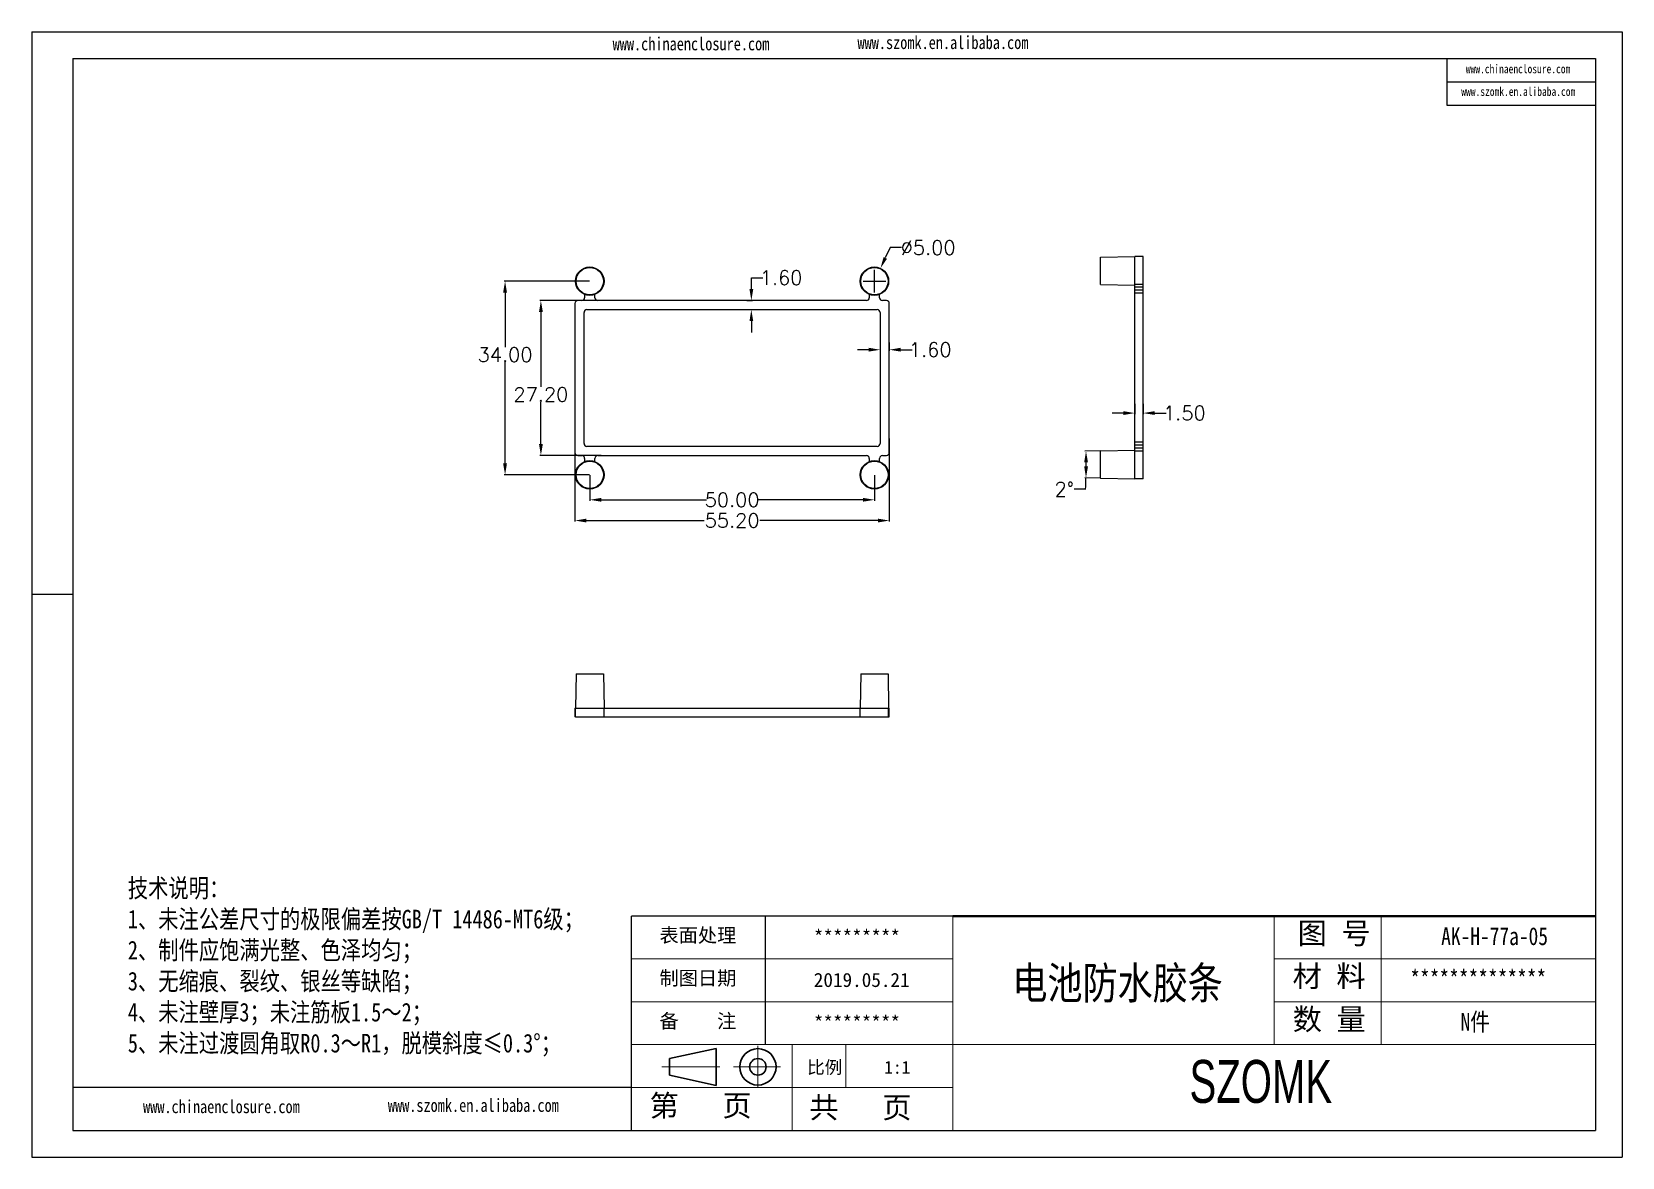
# Model space of a CAD drawing. Header units: inches. Extents: x 1153 to 4140, y 573 to 968.
# Drawn here: x 3561.4 to 3840.7, y 573 to 770.5 of the extents above; entities that cross this region are included whole.
import ezdxf

# ---------------------------------------------------------------- set-up
doc = ezdxf.new("R2010")
doc.units = ezdxf.units.IN
doc.linetypes.add('CENTER2', pattern=[28.575, 19.05, -3.175, 3.175, -3.175])
doc.layers.add('文字', color=81, linetype='Continuous')
for name, color, linetype, lineweight in [('粗实线', 7, 'Continuous', 30), ('细实线', 3, 'Continuous', 9), ('细点划线', 2, 'CENTER2', 9)]:
    doc.layers.add(name, color=color, linetype=linetype, lineweight=lineweight)
doc.styles.get("Standard").update_dxf_attribs({"font": 'txt', "bigfont": 'gbcbig.shx'})
doc.styles.add('宋体', font='', dxfattribs={"width": 0.8, "height": 3.5})
doc.styles.add('长仿宋', font='', dxfattribs={"width": 0.7, "height": 4})
doc.styles.get('宋体').set_extended_font_data('SimSun')
doc.styles.get('长仿宋').set_extended_font_data('SimSun')
doc.dimstyles.new('2.5', dxfattribs={"dimtxt": 2.5, "dimasz": 2, "dimexe": 0.18, "dimexo": 0.0625, "dimgap": 0.09, "dimtad": 0, "dimtih": 1, "dimtoh": 1, "dimzin": 0, "dimdsep": 46, "dimtxsty": 'Standard', "dimcen": 2, "dimadec": 0, "dimazin": 0, "dimtfac": 1, "dimtofl": 0, "dimtmove": 0, "dimatfit": 3, "dimfxl": 1, "dimtolj": 1, "dimtzin": 0, "dimarcsym": 0})

# ---------------------------------------------------------------- blocks, each defined once
blk = doc.blocks.new('*D181')
at = {"color": 0, "lineweight": -2, "transparency": 16777216}
for p, q in [((3659.39, 692.65), (3659.39, 688.16)), ((3709.39, 692.65), (3709.39, 688.16)), ((3661.39, 688.34), (3679.92, 688.34)), ((3707.39, 688.34), (3688.85, 688.34))]:
    blk.add_line(p, q, dxfattribs=at)
at = {"color": 0, "transparency": 16777216}
for points in [[(3661.39, 688.67), (3661.39, 688.01), (3659.39, 688.34)], [(3707.39, 688.67), (3707.39, 688.01), (3709.39, 688.34)]]:
    blk.add_solid(points, dxfattribs=at)
at = {"layer": 'Defpoints', "color": 0, "transparency": 16777216}
for p in [(3659.39, 692.72), (3709.39, 692.72), (3709.39, 688.34)]:
    blk.add_point(p, dxfattribs=at)
at = {"color": 0, "transparency": 16777216, "insert": (3684.39, 688.34), "char_height": 2.5, "attachment_point": 5}
blk.add_mtext('\\A1;50.00', dxfattribs=at)
blk = doc.blocks.new('*D182')
at = {"color": 0, "lineweight": -2, "transparency": 16777216}
for p, q in [((3659.32, 726.72), (3644.33, 726.72)), ((3644.51, 724.72), (3644.51, 715.15)), ((3644.51, 694.72), (3644.51, 712.47)), ((3659.32, 692.72), (3644.33, 692.72))]:
    blk.add_line(p, q, dxfattribs=at)
at = {"color": 0, "transparency": 16777216}
for points in [[(3644.17, 724.72), (3644.84, 724.72), (3644.51, 726.72)], [(3644.17, 694.72), (3644.84, 694.72), (3644.51, 692.72)]]:
    blk.add_solid(points, dxfattribs=at)
at = {"layer": 'Defpoints', "color": 0, "transparency": 16777216}
for p in [(3644.51, 726.72), (3659.39, 726.72), (3659.39, 692.72)]:
    blk.add_point(p, dxfattribs=at)
at = {"color": 0, "transparency": 16777216, "insert": (3644.51, 713.81), "char_height": 2.5, "attachment_point": 5}
blk.add_mtext('\\A1;34.00', dxfattribs=at)
blk = doc.blocks.new('*D184')
at = {"color": 0, "lineweight": -2, "transparency": 16777216}
for p, q in [((3656.79, 699.09), (3656.79, 684.52)), ((3711.99, 699.09), (3711.99, 684.52)), ((3658.79, 684.7), (3679.51, 684.7)), ((3709.99, 684.7), (3689.27, 684.7))]:
    blk.add_line(p, q, dxfattribs=at)
at = {"color": 0, "transparency": 16777216}
for points in [[(3658.79, 685.03), (3658.79, 684.36), (3656.79, 684.7)], [(3709.99, 685.03), (3709.99, 684.36), (3711.99, 684.7)]]:
    blk.add_solid(points, dxfattribs=at)
at = {"layer": 'Defpoints', "color": 0, "transparency": 16777216}
for p in [(3656.79, 699.15), (3711.99, 699.15), (3711.99, 684.7)]:
    blk.add_point(p, dxfattribs=at)
at = {"color": 0, "transparency": 16777216, "insert": (3684.39, 684.7), "char_height": 2.5, "attachment_point": 5}
blk.add_mtext('\\A1;55.20', dxfattribs=at)
blk = doc.blocks.new('*D185')
at = {"color": 0, "lineweight": -2, "transparency": 16777216}
for p, q in [((3664.69, 723.32), (3650.62, 723.32)), ((3650.8, 721.32), (3650.8, 708.16)), ((3650.8, 698.12), (3650.8, 705.48)), ((3661.38, 696.12), (3650.62, 696.12))]:
    blk.add_line(p, q, dxfattribs=at)
at = {"color": 0, "transparency": 16777216}
for points in [[(3650.47, 721.32), (3651.14, 721.32), (3650.8, 723.32)], [(3650.47, 698.12), (3651.14, 698.12), (3650.8, 696.12)]]:
    blk.add_solid(points, dxfattribs=at)
at = {"layer": 'Defpoints', "color": 0, "transparency": 16777216}
for p in [(3650.8, 723.32), (3664.75, 723.32), (3661.44, 696.12)]:
    blk.add_point(p, dxfattribs=at)
at = {"color": 0, "transparency": 16777216, "insert": (3650.8, 706.82), "char_height": 2.5, "attachment_point": 5}
blk.add_mtext('\\A1;27.20', dxfattribs=at)
blk = doc.blocks.new('*D186')
at = {"color": 0, "lineweight": -2, "transparency": 16777216}
for p, q in [((3687.77, 725.32), (3687.77, 727.32)), ((3687.77, 727.32), (3689.77, 727.32)), ((3686.96, 723.32), (3687.95, 723.32)), ((3686.96, 721.72), (3687.95, 721.72)), ((3687.77, 719.72), (3687.77, 717.72))]:
    blk.add_line(p, q, dxfattribs=at)
at = {"color": 0, "transparency": 16777216}
for points in [[(3687.44, 725.32), (3688.1, 725.32), (3687.77, 723.32)], [(3687.44, 719.72), (3688.1, 719.72), (3687.77, 721.72)]]:
    blk.add_solid(points, dxfattribs=at)
at = {"layer": 'Defpoints', "color": 0, "transparency": 16777216}
for p in [(3686.9, 723.32), (3686.9, 721.72), (3687.77, 723.32)]:
    blk.add_point(p, dxfattribs=at)
at = {"color": 0, "transparency": 16777216, "insert": (3692.99, 727.32), "char_height": 2.5, "attachment_point": 5}
blk.add_mtext('\\A1;1.60', dxfattribs=at)
blk = doc.blocks.new('*D187')
at = {"color": 0, "lineweight": -2, "transparency": 16777216}
for p, q in [((3710.39, 715.95), (3710.39, 714.5)), ((3711.99, 715.95), (3711.99, 714.5)), ((3708.39, 714.68), (3706.39, 714.68)), ((3713.99, 714.68), (3715.99, 714.68))]:
    blk.add_line(p, q, dxfattribs=at)
at = {"color": 0, "transparency": 16777216}
for points in [[(3708.39, 715.02), (3708.39, 714.35), (3710.39, 714.68)], [(3713.99, 715.02), (3713.99, 714.35), (3711.99, 714.68)]]:
    blk.add_solid(points, dxfattribs=at)
at = {"layer": 'Defpoints', "color": 0, "transparency": 16777216}
for p in [(3710.39, 716.01), (3711.99, 716.01), (3711.99, 714.68)]:
    blk.add_point(p, dxfattribs=at)
at = {"color": 0, "transparency": 16777216, "insert": (3719.2, 714.68), "char_height": 2.5, "attachment_point": 5}
blk.add_mtext('\\A1;1.60', dxfattribs=at)
blk = doc.blocks.new('*D188')
at = {"color": 0, "lineweight": -2, "transparency": 16777216}
for p, q in [((3712.14, 732.6), (3711.29, 730.79)), ((3714.14, 732.6), (3712.14, 732.6)), ((3707.39, 726.72), (3711.39, 726.72)), ((3709.39, 724.72), (3709.39, 728.72))]:
    blk.add_line(p, q, dxfattribs=at)
at = {"color": 0, "transparency": 16777216}
blk.add_solid([(3710.99, 730.93), (3711.6, 730.65), (3710.45, 728.98)], dxfattribs=at)
at = {"layer": 'Defpoints', "color": 0, "transparency": 16777216}
for p in [(3710.45, 728.98), (3708.33, 724.45)]:
    blk.add_point(p, dxfattribs=at)
at = {"color": 0, "transparency": 16777216, "insert": (3718.82, 732.6), "char_height": 2.5, "attachment_point": 5}
blk.add_mtext('\\A1;∅5.00', dxfattribs=at)
blk = doc.blocks.new('*D189')
at = {"color": 0, "lineweight": -2, "transparency": 16777216}
for p, q in [((3755.12, 705.18), (3755.12, 703.38)), ((3756.62, 705.18), (3756.62, 703.38)), ((3753.12, 703.56), (3751.12, 703.56)), ((3758.62, 703.56), (3760.62, 703.56))]:
    blk.add_line(p, q, dxfattribs=at)
at = {"color": 0, "transparency": 16777216}
for points in [[(3753.12, 703.9), (3753.12, 703.23), (3755.12, 703.56)], [(3758.62, 703.9), (3758.62, 703.23), (3756.62, 703.56)]]:
    blk.add_solid(points, dxfattribs=at)
at = {"layer": 'Defpoints', "color": 0, "transparency": 16777216}
for p in [(3755.12, 705.25), (3756.62, 705.25), (3756.62, 703.56)]:
    blk.add_point(p, dxfattribs=at)
at = {"color": 0, "transparency": 16777216, "insert": (3763.83, 703.56), "char_height": 2.5, "attachment_point": 5}
blk.add_mtext('\\A1;1.50', dxfattribs=at)
blk = doc.blocks.new('*D191')
at = {"color": 0, "lineweight": -2, "transparency": 16777216}
for p, q in [((3749.06, 696.94), (3746.37, 696.89)), ((3746.5, 690.19), (3744.5, 690.19)), ((3749.06, 692.15), (3746.37, 692.2))]:
    blk.add_line(p, q, dxfattribs=at)
for start, end in [(359.8509, 0.1491), (358.1491, 359)]:
    blk.add_arc((3611.89, 694.54), 134.67, start, end, dxfattribs=at)
at = {"color": 0, "transparency": 16777216}
for points in [[(3746.23, 694.89), (3746.9, 694.9), (3746.55, 696.89)], [(3746.9, 694.19), (3746.23, 694.2), (3746.55, 692.19)]]:
    blk.add_solid(points, dxfattribs=at)
at = {"layer": 'Defpoints', "color": 0, "transparency": 16777216}
for p in [(3749.12, 696.94), (3755.12, 697.04), (3746.56, 695.33), (3749.12, 692.15), (3755.12, 692.04)]:
    blk.add_point(p, dxfattribs=at)
at = {"color": 0, "transparency": 16777216, "insert": (3742.74, 690.19), "char_height": 2.5, "attachment_point": 5}
blk.add_mtext('\\A1;2°', dxfattribs=at)

msp = doc.modelspace()

# ---------------------------------------------------------------- linework, layer by layer
for p, q in [((3561.38, 770.48), (3840.734, 770.48)), ((3561.38, 770.48), (3561.38, 572.957)), ((3840.734, 770.48), (3840.734, 572.957)), ((3568.609, 765.777), (3836.031, 765.777)), ((3568.609, 765.777), (3568.609, 577.66)), ((3809.904, 765.777), (3809.904, 757.612)), ((3836.031, 765.777), (3836.031, 577.66)), ((3809.904, 761.694), (3836.031, 761.694)), ((3809.904, 757.612), (3836.031, 757.612)), ((3568.609, 671.718), (3561.38, 671.718)), ((3561.38, 664.402), (3561.38, 572.957)), ((3723.161, 615.283), (3666.726, 615.283)), ((3666.726, 577.66), (3666.726, 615.283)), ((3690.24, 592.709), (3690.24, 615.283)), ((3666.726, 585.184), (3568.609, 585.184)), ((3568.609, 577.66), (3836.031, 577.66)), ((3561.38, 572.957), (3840.734, 572.957)), ((3561.38, 572.957), (3690.711, 572.957))]:
    msp.add_line(p, q)
at = {"color": 7, "linetype": 'Continuous'}
for p, q in [((3749.118, 730.937), (3755.118, 731.041)), ((3749.118, 726.146), (3749.118, 730.937)), ((3755.118, 692.043), (3755.118, 731.041)), ((3756.618, 731.041), (3755.118, 731.041)), ((3756.618, 692.043), (3756.618, 731.041)), ((3658.487, 724.383), (3658.487, 723.816)), ((3660.287, 723.816), (3660.287, 724.383)), ((3708.487, 724.383), (3708.487, 723.816)), ((3710.287, 723.816), (3710.287, 724.383)), ((3749.118, 726.146), (3755.118, 726.041)), ((3755.118, 726.209), (3756.618, 726.209)), ((3756.618, 725.642), (3755.118, 725.642)), ((3756.618, 725.142), (3755.118, 725.142)), ((3755.118, 724.642), (3756.618, 724.642)), ((3656.787, 722.816), (3656.787, 696.616)), ((3657.987, 723.316), (3657.287, 723.316)), ((3658.387, 698.216), (3658.387, 721.216)), ((3658.887, 721.716), (3709.887, 721.716)), ((3707.987, 723.316), (3660.787, 723.316)), ((3710.387, 721.216), (3710.387, 698.216)), ((3711.487, 723.316), (3710.787, 723.316)), ((3711.987, 696.616), (3711.987, 722.816)), ((3756.618, 698.442), (3755.118, 698.442)), ((3657.287, 696.116), (3657.987, 696.116)), ((3658.487, 695.616), (3658.487, 695.049)), ((3709.887, 697.716), (3658.887, 697.716)), ((3660.287, 695.049), (3660.287, 695.616)), ((3660.787, 696.116), (3707.987, 696.116)), ((3708.487, 695.616), (3708.487, 695.049)), ((3710.287, 695.049), (3710.287, 695.616)), ((3710.787, 696.116), (3711.487, 696.116)), ((3749.118, 696.938), (3755.118, 697.043)), ((3749.118, 692.148), (3749.118, 696.938)), ((3756.618, 697.942), (3755.118, 697.942)), ((3755.118, 697.442), (3756.618, 697.442)), ((3756.618, 696.876), (3755.118, 696.876)), ((3749.118, 692.148), (3755.118, 692.043)), ((3756.618, 692.043), (3755.118, 692.043)), ((3656.992, 657.769), (3656.887, 651.769)), ((3656.992, 657.769), (3661.782, 657.769)), ((3661.782, 657.769), (3661.887, 651.769)), ((3706.992, 657.769), (3706.887, 651.769)), ((3706.992, 657.769), (3711.782, 657.769)), ((3711.782, 657.769), (3711.887, 651.769)), ((3656.787, 651.769), (3656.787, 650.269)), ((3656.787, 651.769), (3711.887, 651.769)), ((3656.887, 650.269), (3656.887, 651.769)), ((3661.887, 650.269), (3661.887, 651.769)), ((3706.887, 650.269), (3706.887, 651.769)), ((3711.887, 650.269), (3711.887, 651.769)), ((3711.892, 651.769), (3711.987, 651.769)), ((3711.987, 650.269), (3711.987, 651.769)), ((3656.883, 650.269), (3656.787, 650.269)), ((3656.887, 650.269), (3711.987, 650.269))]:
    msp.add_line(p, q, dxfattribs=at)
for centre, radius in [((3659.387, 726.715), 2.5), ((3709.387, 726.715), 2.5), ((3659.387, 726.715), 2.395), ((3709.387, 726.715), 2.395), ((3659.387, 692.717), 2.5), ((3659.387, 692.717), 2.395), ((3709.387, 692.717), 2.5), ((3709.387, 692.717), 2.395)]:
    msp.add_circle(centre, radius, dxfattribs=at)
for centre, start, end in [((3657.987, 723.816), 270, 0), ((3660.787, 723.816), 180, 270), ((3707.987, 723.816), 270, 0), ((3710.787, 723.816), 180, 270), ((3657.287, 722.816), 90, 180), ((3658.887, 721.216), 90, 180), ((3709.887, 721.216), 0, 90), ((3711.487, 722.816), 0, 90), ((3657.287, 696.616), 180, 270), ((3657.987, 695.616), 0, 90), ((3658.887, 698.216), 180, 270), ((3660.787, 695.616), 90, 180), ((3707.987, 695.616), 0, 90), ((3709.887, 698.216), 270, 0), ((3710.787, 695.616), 90, 180), ((3711.487, 696.616), 270, 0)]:
    msp.add_arc(centre, 0.5, start, end, dxfattribs=at)
at = {"layer": '粗实线', "color": 7, "lineweight": 40}
msp.add_line((3836.031, 615.283), (3723.161, 615.283), dxfattribs=at)
at = {"layer": '粗实线', "color": 7}
for p, q in [((3681.597, 592.005), (3673.376, 590.262)), ((3673.376, 590.262), (3673.376, 587.355)), ((3681.597, 592.005), (3681.597, 585.561)), ((3673.376, 587.355), (3681.597, 585.561))]:
    msp.add_line(p, q, dxfattribs=at)
for radius in [3.196, 1.454]:
    msp.add_circle((3688.915, 588.808), radius, dxfattribs=at)
at = {"layer": '细实线', "color": 7}
for p, q in [((3723.161, 615.283), (3723.161, 577.66)), ((3779.596, 615.283), (3779.596, 592.709)), ((3798.408, 615.283), (3798.408, 592.867)), ((3723.161, 607.758), (3666.726, 607.758)), ((3836.031, 607.758), (3779.596, 607.758)), ((3723.161, 600.234), (3666.726, 600.234)), ((3836.031, 600.234), (3779.596, 600.234)), ((3836.031, 592.709), (3666.726, 592.709)), ((3694.943, 592.709), (3694.943, 577.66)), ((3704.349, 592.709), (3704.349, 585.184)), ((3723.161, 585.184), (3666.726, 585.184))]:
    msp.add_line(p, q, dxfattribs=at)
at = {"layer": '细点划线', "color": 7}
for p, q in [((3688.915, 592.488), (3688.915, 585.184)), ((3672.065, 588.808), (3682.227, 588.808)), ((3684.64, 588.808), (3692.901, 588.808))]:
    msp.add_line(p, q, dxfattribs=at)

# ---------------------------------------------------------------- texts
at = {"char_height": 2.47462, "width": 1406.44997, "attachment_point": 1}
for s, insert in [('{\\fSimHei|b0|i0|c134|p49;表面处理}', (3671.633, 613.148)), ('{\\fSimHei|b0|i0|c134|p49;*********}', (3698.737, 612.829)), ('{\\fSimHei|b0|i0|c134|p49;制图日期}', (3671.633, 605.623)), ('{\\fSimHei|b0|i0|c134|p49;2019.\\fSimHei|b0|i0|c0|p49;0\\fSimHei|b0|i0|c134|p49;5.21}', (3698.737, 605.305)), ('{\\fSimHei|b0|i0|c134|p49;备    注}', (3671.633, 598.098)), ('{\\fSimHei|b0|i0|c134|p49;*********}', (3698.737, 597.78))]:
    msp.add_mtext(s, dxfattribs=dict(at, insert=insert))
at = {"layer": '文字', "color": 0, "attachment_point": 1, "style": '宋体'}
for s, insert, char_height, width in [('www.chinaenclosure.com', (3663.403, 769.532), 2.29921, 40.39487), ('www.szomk.en.alibaba.com', (3706.408, 769.759), 2.29921, 40.39487), ('www.chinaenclosure.com', (3813.27, 764.743), 1.53281, 26.92992), ('www.szomk.en.alibaba.com', (3812.469, 760.773), 1.53281, 26.92992), ('{\\H1.111x;技术说明：\\P1、未注公差尺寸的极限偏差按GB/T 14486-MT6级；\\P2、制件应饱满光整、色泽均匀；\\P3、无缩痕、裂纹、银丝等缺陷；\\P4、未注壁厚3；未注筋板1.5～2；\\P5、未注过渡圆角取R0.3～R1，脱模斜度≤0.3%%D；}', (3578.247, 621.821), 2.93933, 125.50931), ('{\\H1.111x;AK-H-77a-05}', (3808.936, 613.317), 2.82175, 32.62266), ('电池防水胶条', (3733.624, 606.358), 5.6435, 72.15024), ('{\\H1.111x;**************}', (3803.508, 605.793), 2.82175, 32.62266), ('{\\H1.111x;N件}', (3812.349, 598.268), 2.82175, 32.62266), ('www.chinaenclosure.com', (3580.919, 582.982), 2.29921, 40.39487), ('www.szomk.en.alibaba.com', (3623.924, 583.21), 2.29921, 40.39487)]:
    msp.add_mtext(s, dxfattribs=dict(at, insert=insert, char_height=char_height, width=width))
at = {"layer": '粗实线', "insert": (3764.73, 590.015), "char_height": 7.52468, "width": 84.38184, "attachment_point": 1, "style": '长仿宋'}
msp.add_mtext('{\\fSTXinwei|b0|i0|c134|p2;SZOMK}', dxfattribs=at)
at = {"layer": '细实线', "color": 7, "attachment_point": 1}
for s, insert, char_height, width in [('{\\fSimSun|b0|i0|c134|p54;图 号}', (3783.733, 614.141), 3.76234, 18.8117), ('{\\fSimSun|b0|i0|c134|p54;材 料   }', (3782.841, 606.616), 3.76234, 18.8117), ('{\\fSimSun|b0|i0|c134|p54;数 量}', (3782.86, 599.054), 3.76234, 16.99873), ('{\\fSimSun|b0|i0|c134|p54;比例}', (3697.577, 589.859), 2.2574, 9.9093), ('{\\fSimSun|b0|i0|c134|p54;1:1}', (3711.098, 589.859), 2.2574, 9.9093), ('{\\fSimSun|b0|i0|c134|p54;第   页}', (3669.892, 583.891), 3.76234, 28.21755), ('{\\fSimSun|b0|i0|c134|p54; 共   页}', (3695.404, 583.571), 3.76234, 28.21755)]:
    msp.add_mtext(s, dxfattribs=dict(at, insert=insert, char_height=char_height, width=width))

# ---------------------------------------------------------------- dimensions: what is measured, and where the dimension line sits
dim = msp.add_diameter_dim_2p(p1=(3708.328, 724.451), p2=(3710.447, 728.98), dimstyle='2.5')
dim.commit()
dim.dimension.update_dxf_attribs({"geometry": '*D188', "text_midpoint": (3718.815, 732.603)})
for base, p1, p2, picture, middle in [((3644.505, 726.715), (3659.387, 692.717), (3659.387, 726.715), '*D182', (3644.505, 713.807)), ((3650.802, 723.316), (3661.44, 696.116), (3664.75, 723.316), '*D185', (3650.802, 706.817))]:
    dim = msp.add_linear_dim(base=base, p1=p1, p2=p2, angle=90, dimstyle='2.5')
    dim.commit()
    dim.dimension.update_dxf_attribs({"geometry": picture, "text_midpoint": middle, "dimtype": 160})
dim = msp.add_linear_dim(base=(3687.771, 723.316), p1=(3686.895, 721.716), p2=(3686.895, 723.316), angle=90, dimstyle='2.5')
dim.commit()
dim.dimension.update_dxf_attribs({"geometry": '*D186', "text_midpoint": (3692.986, 727.316)})
for base, p1, p2, picture, middle in [((3711.987, 714.683), (3710.387, 716.013), (3711.987, 716.013), '*D187', (3719.202, 714.683)), ((3756.618, 703.564), (3755.118, 705.247), (3756.618, 705.247), '*D189', (3763.833, 703.564)), ((3711.987, 684.696), (3656.787, 699.153), (3711.987, 699.153), '*D184', (3684.387, 684.696)), ((3709.387, 688.341), (3659.387, 692.717), (3709.387, 692.717), '*D181', (3684.387, 688.341))]:
    dim = msp.add_linear_dim(base=base, p1=p1, p2=p2, dimstyle='2.5')
    dim.commit()
    dim.dimension.update_dxf_attribs({"geometry": picture, "text_midpoint": middle})
dim = msp.add_angular_dim_2l(base=(3746.564, 695.327), line1=((3749.118, 696.938), (3755.118, 697.043)), line2=((3749.118, 692.148), (3755.118, 692.043)), dimstyle='2.5')
dim.commit()
dim.dimension.update_dxf_attribs({"geometry": '*D191', "text_midpoint": (3742.74, 690.193)})

doc.saveas('drawing.dxf')
